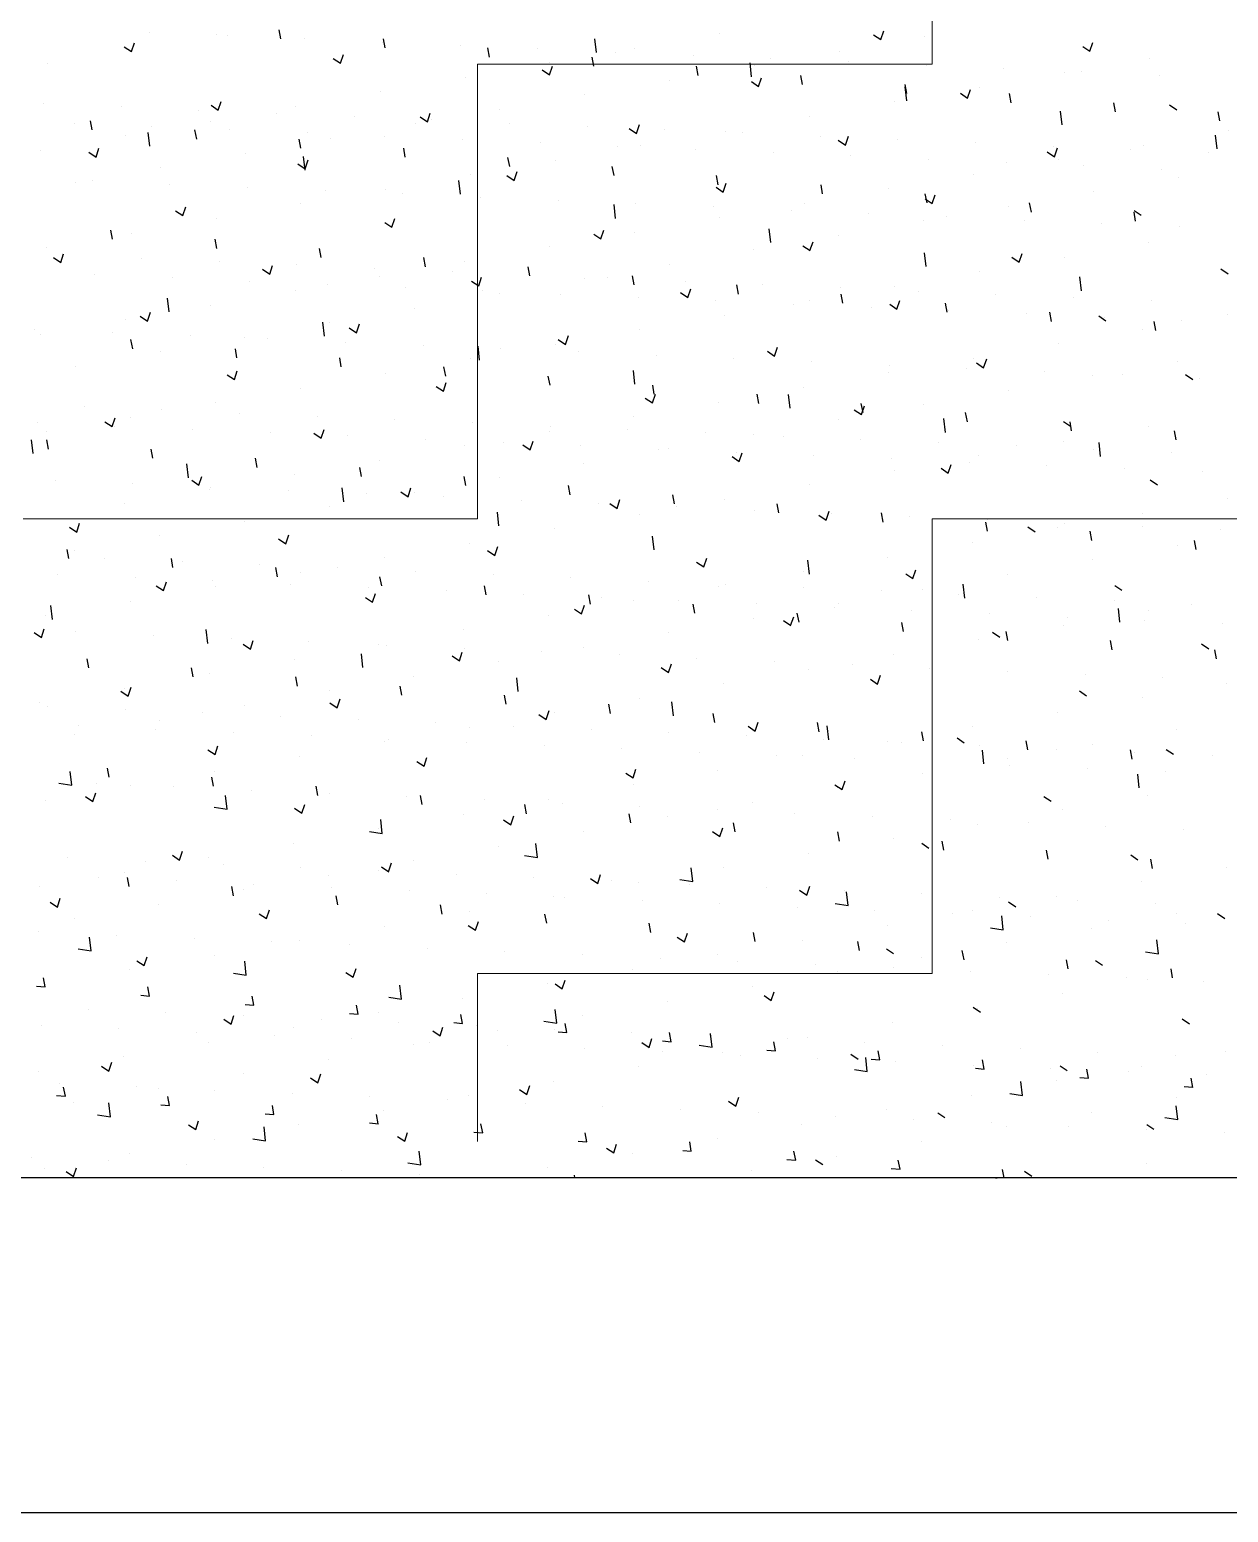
# Model space of a CAD drawing. Header units: millimetres. Extents: x 331487 to 517269, y 198509 to 399936.
# Drawn here: x 417391 to 418215, y 392419 to 393438 of the extents above; entities that cross this region are included whole.
import ezdxf

# ---------------------------------------------------------------- set-up
doc = ezdxf.new("R2010")
doc.units = ezdxf.units.MM
doc.header["$MEASUREMENT"] = 0
doc.layers.add('9th_Column', color=2, linetype='Continuous', lineweight=25)
doc.layers.add('9th_Hatch-4', color=252, linetype='Continuous', lineweight=5)
doc.layers.add('COLUMN', color=6, linetype='Continuous')

msp = doc.modelspace()

# ---------------------------------------------------------------- linework, layer by layer
at = {"layer": '9th_Column'}
for p, q in [((419720.1, 392649), (415150.1, 392649)), ((414920.1, 392419), (419950.1, 392419))]:
    msp.add_line(p, q, dxfattribs=at)
at = {"layer": '9th_Hatch-4', "linetype": 'Continuous'}
for p, q in [((418011.2, 393414.6), (418011.2, 393727.1)), ((417698.7, 393414.6), (418011.2, 393414.6)), ((417698.7, 393102.1), (417698.7, 393414.6)), ((417386.2, 393102.1), (417698.7, 393102.1)), ((418011.2, 393102.1), (418323.7, 393102.1)), ((418011.2, 392789.6), (418011.2, 393102.1)), ((417698.7, 392789.6), (418011.2, 392789.6)), ((417698.7, 392674), (417698.7, 392789.6))]:
    msp.add_line(p, q, dxfattribs=at)
at = {"layer": 'COLUMN', "color": 2, "linetype": 'Continuous'}
for p, q in [((417473.2, 393436.5), (417473.2, 393436.5)), ((417519.3, 393435.3), (417519.3, 393435.3)), ((417526.6, 393434.2), (417526.6, 393434.2)), ((417563.4, 393432.1), (417562.3, 393438.4)), ((417865.1, 393435.7), (417865.1, 393435.7)), ((417970.9, 393434.9), (417975.9, 393431.6)), ((417975.9, 393431.6), (417977.9, 393437.6)), ((417455.8, 393426.7), (417460.8, 393423.3)), ((417460.8, 393423.3), (417462.8, 393429.4)), ((417461, 393425.2), (417461, 393425.2)), ((417579.9, 393432), (417579.9, 393432)), ((417633.3, 393429.7), (417633.3, 393429.7)), ((417635.1, 393425.9), (417634, 393432.1)), ((417686.7, 393427.5), (417686.7, 393427.5)), ((417706.9, 393419.6), (417705.7, 393425.9)), ((417740.1, 393425.2), (417740.1, 393425.2)), ((417780.4, 393422.6), (417779.2, 393432.1)), ((417806.8, 393425.6), (417806.8, 393425.6)), ((418005.7, 393433.7), (418005.7, 393433.7)), ((418114.7, 393426.9), (418119.6, 393423.6)), ((418119.6, 393423.6), (418121.7, 393429.6)), ((417402.7, 393415.2), (417402.7, 393415.2)), ((417599.5, 393418.7), (417604.5, 393415.3)), ((417604.5, 393415.3), (417606.5, 393421.4)), ((417748.4, 393415.6), (417748.4, 393415.6)), ((417778.6, 393413.3), (417777.4, 393419.6)), ((417793.5, 393423), (417793.5, 393423)), ((417846.9, 393420.7), (417846.9, 393420.7)), ((417887.1, 393406), (417886, 393415.5)), ((417900.2, 393418.4), (417900.2, 393418.4)), ((417947.4, 393423.7), (417947.4, 393423.7)), ((417953.6, 393416.2), (417953.6, 393416.2)), ((418007, 393413.9), (418007, 393413.9)), ((418160.5, 393418.7), (418160.5, 393418.7)), ((417690.1, 393405.6), (417690.1, 393405.6)), ((417743.2, 393410.7), (417748.2, 393407.3)), ((417748.2, 393407.3), (417750.2, 393413.4)), ((417830.7, 393403.7), (417830.7, 393403.7)), ((417850.3, 393407), (417849.2, 393413.3)), ((417889, 393413.7), (417889, 393413.7)), ((417891.9, 393399.3), (417893.9, 393405.4)), ((417922.1, 393400.8), (417920.9, 393407)), ((418060.4, 393411.7), (418060.4, 393411.7)), ((418102.2, 393408.7), (418102.2, 393408.7)), ((418113.8, 393409.4), (418113.8, 393409.4)), ((418167.2, 393407.2), (418167.2, 393407.2)), ((417631.8, 393395.6), (417631.8, 393395.6)), ((417772.4, 393393.7), (417772.4, 393393.7)), ((417886.9, 393402.7), (417891.9, 393399.3)), ((417993.8, 393394.5), (417992.6, 393400.8)), ((417993.8, 393389.5), (417992.7, 393399)), ((418030.6, 393394.7), (418035.6, 393391.3)), ((418035.6, 393391.3), (418037.6, 393397.3)), ((418043.9, 393398.7), (418043.9, 393398.7)), ((418065.5, 393388.2), (418064.3, 393394.5)), ((417400.3, 393387.6), (417400.3, 393387.6)), ((417453.7, 393385.4), (417453.7, 393385.4)), ((417515.5, 393386.4), (417520.4, 393383.1)), ((417520.4, 393383.1), (417522.5, 393389.1)), ((417573.5, 393385.6), (417573.5, 393385.6)), ((417714.1, 393383.7), (417714.1, 393383.7)), ((417985.5, 393388.7), (417985.5, 393388.7)), ((418137.2, 393381.9), (418136.1, 393388.2)), ((418174.3, 393386.7), (418179.3, 393383.3)), ((417421.4, 393374.2), (417421.4, 393374.2)), ((417433.8, 393369.5), (417432.7, 393375.7)), ((417507.1, 393383.1), (417507.1, 393383.1)), ((417515.2, 393375.6), (417515.2, 393375.6)), ((417560.5, 393380.9), (417560.5, 393380.9)), ((417613.9, 393378.6), (417613.9, 393378.6)), ((417655.8, 393373.7), (417655.8, 393373.7)), ((417659.2, 393378.4), (417664.2, 393375.1)), ((417664.2, 393375.1), (417666.2, 393381.1)), ((417667.2, 393376.4), (417667.2, 393376.4)), ((417720.6, 393374.1), (417720.6, 393374.1)), ((417807.9, 393367.1), (417809.9, 393373.1)), ((417927.2, 393378.7), (417927.2, 393378.7)), ((418100.5, 393372.9), (418099.4, 393382.4)), ((418209, 393375.7), (418207.8, 393381.9)), ((417456.8, 393365.6), (417456.8, 393365.6)), ((417473.4, 393358.3), (417472.3, 393367.8)), ((417474.8, 393372), (417474.8, 393372)), ((417505.6, 393363.2), (417504.4, 393369.5)), ((417528.2, 393369.7), (417528.2, 393369.7)), ((417577.3, 393356.9), (417576.1, 393363.2)), ((417581.6, 393367.5), (417581.6, 393367.5)), ((417597.4, 393363.6), (417597.4, 393363.6)), ((417634.9, 393365.2), (417634.9, 393365.2)), ((417688.3, 393362.9), (417688.3, 393362.9)), ((417774, 393371.9), (417774, 393371.9)), ((417802.9, 393370.4), (417807.9, 393367.1)), ((417827.4, 393369.6), (417827.4, 393369.6)), ((417868.9, 393368.7), (417868.9, 393368.7)), ((417880.8, 393367.4), (417880.8, 393367.4)), ((417934.1, 393365.1), (417934.1, 393365.1)), ((417951.6, 393359.1), (417953.6, 393365.1)), ((417987.5, 393362.8), (417987.5, 393362.8)), ((418207.2, 393356.4), (418206.1, 393365.9)), ((418214.7, 393369.1), (418214.7, 393369.1)), ((417398.5, 393355.6), (417398.5, 393355.6)), ((417431.5, 393354.2), (417436.4, 393350.8)), ((417436.4, 393350.8), (417438.4, 393356.9)), ((417539.1, 393353.6), (417539.1, 393353.6)), ((417649, 393350.7), (417647.9, 393356.9)), ((417741.7, 393360.7), (417741.7, 393360.7)), ((417795.1, 393358.4), (417795.1, 393358.4)), ((417810.6, 393358.7), (417810.6, 393358.7)), ((417848.5, 393356.2), (417848.5, 393356.2)), ((417901.9, 393353.9), (417901.9, 393353.9)), ((417946.6, 393362.4), (417951.6, 393359.1)), ((418040.9, 393360.6), (418040.9, 393360.6)), ((418090.3, 393354.4), (418095.3, 393351)), ((418094.3, 393358.3), (418094.3, 393358.3)), ((418095.3, 393351), (418097.3, 393357.1)), ((418147.7, 393356.1), (418147.7, 393356.1)), ((418156.4, 393359.1), (418156.4, 393359.1)), ((418201.1, 393353.8), (418201.1, 393353.8)), ((417480.8, 393343.6), (417480.8, 393343.6)), ((417575.2, 393346.2), (417580.1, 393342.8)), ((417580.2, 393341.7), (417579.1, 393351.2)), ((417580.1, 393342.8), (417582.2, 393348.9)), ((417720.8, 393344.4), (417719.6, 393350.6)), ((417752.3, 393348.7), (417752.3, 393348.7)), ((417792.5, 393338.1), (417791.3, 393344.4)), ((417955.2, 393351.7), (417955.2, 393351.7)), ((418008.6, 393349.4), (418008.6, 393349.4)), ((418062, 393347.2), (418062, 393347.2)), ((418098.1, 393349.1), (418098.1, 393349.1)), ((418115.4, 393344.9), (418115.4, 393344.9)), ((418168.8, 393342.6), (418168.8, 393342.6)), ((417422.5, 393333.6), (417422.5, 393333.6)), ((417433.8, 393334.6), (417433.8, 393334.6)), ((417487.2, 393332.3), (417487.2, 393332.3)), ((417686.9, 393325.2), (417685.8, 393334.6)), ((417694, 393338.7), (417694, 393338.7)), ((417718.9, 393338.2), (417723.9, 393334.8)), ((417723.8, 393334.8), (417725.9, 393340.9)), ((417864.2, 393331.8), (417863, 393338.1)), ((417867.6, 393326.8), (417869.6, 393332.8)), ((418039.7, 393339.1), (418039.7, 393339.1)), ((418180.3, 393337.1), (418180.3, 393337.1)), ((417540.6, 393330.1), (417540.6, 393330.1)), ((417594, 393327.8), (417594, 393327.8)), ((417635.6, 393328.6), (417635.6, 393328.6)), ((417647.3, 393325.5), (417647.3, 393325.5)), ((417700.7, 393323.3), (417700.7, 393323.3)), ((417862.6, 393330.2), (417867.6, 393326.8)), ((417935.9, 393325.6), (417934.8, 393331.8)), ((417981.4, 393329), (417981.4, 393329)), ((418006.3, 393322.1), (418011.3, 393318.8)), ((418007.7, 393319.3), (418006.5, 393325.5)), ((418011.3, 393318.8), (418013.3, 393324.8)), ((418122, 393327.1), (418122, 393327.1)), ((417491.1, 393313.9), (417496.1, 393310.6)), ((417496.1, 393310.6), (417498.1, 393316.6)), ((417577.3, 393318.6), (417577.3, 393318.6)), ((417754.1, 393321), (417754.1, 393321)), ((417793.6, 393308.6), (417792.5, 393318.1)), ((417807.5, 393318.8), (417807.5, 393318.8)), ((417860.9, 393316.5), (417860.9, 393316.5)), ((417914.3, 393314.3), (417914.3, 393314.3)), ((417923.1, 393319), (417923.1, 393319)), ((417967.6, 393312), (417967.6, 393312)), ((418063.7, 393317.1), (418063.7, 393317.1)), ((418079.4, 393313), (418078.2, 393319.3)), ((418150, 393314.1), (418155, 393310.8)), ((418151.1, 393306.7), (418150, 393313)), ((417519, 393308.6), (417519, 393308.6)), ((417634.9, 393305.9), (417639.8, 393302.6)), ((417639.8, 393302.6), (417641.9, 393308.6)), ((417864.8, 393309), (417864.8, 393309)), ((418005.4, 393307.1), (418005.4, 393307.1)), ((418021, 393309.8), (418021, 393309.8)), ((418074.4, 393307.5), (418074.4, 393307.5)), ((418127.8, 393305.2), (418127.8, 393305.2)), ((418181.2, 393303), (418181.2, 393303)), ((417447.7, 393294.3), (417446.6, 393300.5)), ((417460.7, 393298.6), (417460.7, 393298.6)), ((417519.4, 393288), (417518.3, 393294.3)), ((417778.6, 393297.9), (417783.5, 393294.5)), ((417783.5, 393294.5), (417785.6, 393300.6)), ((417806.5, 393299), (417806.5, 393299)), ((417900.3, 393292), (417899.2, 393301.5)), ((417927.2, 393286.5), (417929.3, 393292.6)), ((417947.1, 393297.1), (417947.1, 393297.1)), ((418160.2, 393292.1), (418160.2, 393292.1)), ((417402.4, 393288.6), (417402.4, 393288.6)), ((417407.1, 393281.7), (417412.1, 393278.3)), ((417412.1, 393278.3), (417414.1, 393284.4)), ((417414.3, 393283.5), (417414.3, 393283.5)), ((417591.2, 393281.7), (417590, 393288)), ((417662.9, 393275.4), (417661.7, 393281.7)), ((417748.1, 393289), (417748.1, 393289)), ((417888.7, 393287.1), (417888.7, 393287.1)), ((417922.3, 393289.9), (417927.3, 393286.5)), ((418007.1, 393275.5), (418006, 393285)), ((418066, 393281.9), (418071, 393278.5)), ((418071, 393278.5), (418073, 393284.6)), ((418101.9, 393282.1), (418101.9, 393282.1)), ((417467.7, 393281.2), (417467.7, 393281.2)), ((417521.1, 393279), (417521.1, 393279)), ((417550.8, 393273.7), (417555.8, 393270.3)), ((417555.8, 393270.3), (417557.8, 393276.3)), ((417574.5, 393276.7), (417574.5, 393276.7)), ((417627.9, 393274.4), (417627.9, 393274.4)), ((417681.3, 393272.2), (417681.3, 393272.2)), ((417689.8, 393279), (417689.8, 393279)), ((417734.6, 393269.2), (417733.5, 393275.4)), ((417830.4, 393277.1), (417830.4, 393277.1)), ((418043.6, 393272.1), (418043.6, 393272.1)), ((418209.7, 393273.9), (418214.7, 393270.5)), ((417435.4, 393270), (417435.4, 393270)), ((417488.8, 393267.8), (417488.8, 393267.8)), ((417542.2, 393265.5), (417542.2, 393265.5)), ((417595.6, 393263.3), (417595.6, 393263.3)), ((417631.5, 393269), (417631.5, 393269)), ((417649, 393261), (417649, 393261)), ((417694.5, 393265.6), (417699.5, 393262.3)), ((417699.5, 393262.3), (417701.5, 393268.3)), ((417734.6, 393269.9), (417734.6, 393269.9)), ((417772.1, 393267), (417772.1, 393267)), ((417788, 393267.7), (417788, 393267.7)), ((417806.4, 393262.9), (417805.2, 393269.2)), ((417841.4, 393265.4), (417841.4, 393265.4)), ((417878.1, 393256.6), (417876.9, 393262.9)), ((417894.8, 393263.2), (417894.8, 393263.2)), ((417948.2, 393260.9), (417948.2, 393260.9)), ((417985.3, 393262.1), (417985.3, 393262.1)), ((418113.8, 393258.9), (418112.7, 393268.4)), ((417486.7, 393244.3), (417485.6, 393253.8)), ((417573.2, 393259), (417573.2, 393259)), ((417702.3, 393258.8), (417702.3, 393258.8)), ((417713.8, 393257), (417713.8, 393257)), ((417755.7, 393256.5), (417755.7, 393256.5)), ((417809.1, 393254.2), (417809.1, 393254.2)), ((417838.3, 393257.6), (417843.2, 393254.3)), ((417843.2, 393254.3), (417845.3, 393260.3)), ((417862.5, 393252), (417862.5, 393252)), ((417926.9, 393252.1), (417926.9, 393252.1)), ((417949.8, 393250.3), (417948.6, 393256.6)), ((417986.9, 393246.3), (417989, 393252.3)), ((418001.5, 393258.7), (418001.5, 393258.7)), ((418054.9, 393256.4), (418054.9, 393256.4)), ((418108.3, 393254.1), (418108.3, 393254.1)), ((418161.7, 393251.9), (418161.7, 393251.9)), ((417466.8, 393241.4), (417471.8, 393238)), ((417471.8, 393238), (417473.8, 393244.1)), ((417514.9, 393249), (417514.9, 393249)), ((417655.5, 393247), (417655.5, 393247)), ((417868.6, 393242.1), (417868.6, 393242.1)), ((417915.9, 393249.7), (417915.9, 393249.7)), ((417969.2, 393247.5), (417969.2, 393247.5)), ((417982, 393249.6), (417986.9, 393246.3)), ((418021.5, 393244.1), (418020.4, 393250.3)), ((418022.6, 393245.2), (418022.6, 393245.2)), ((418076, 393243), (418076, 393243)), ((418093.3, 393237.8), (418092.1, 393244.1)), ((418125.7, 393241.6), (418130.7, 393238.3)), ((418129.4, 393240.7), (418129.4, 393240.7)), ((418214.4, 393242.5), (418214.4, 393242.5)), ((417394.4, 393232.6), (417394.4, 393232.6)), ((417447.8, 393230.4), (417447.8, 393230.4)), ((417456.6, 393239), (417456.6, 393239)), ((417593.4, 393227.7), (417592.3, 393237.2)), ((417597.2, 393237), (417597.2, 393237)), ((417610.5, 393233.4), (417615.5, 393230)), ((417615.5, 393230), (417617.5, 393236.1)), ((417810.3, 393232.1), (417810.3, 393232.1)), ((418156.1, 393232.4), (418156.1, 393232.4)), ((418165, 393231.5), (418163.8, 393237.8)), ((418182.8, 393238.5), (418182.8, 393238.5)), ((417398.2, 393228.9), (417398.2, 393228.9)), ((417461.6, 393219), (417460.4, 393225.3)), ((417501.2, 393228.1), (417501.2, 393228.1)), ((417538.8, 393227), (417538.8, 393227)), ((417554.6, 393225.9), (417554.6, 393225.9)), ((417608, 393223.6), (417608, 393223.6)), ((417661.4, 393221.4), (417661.4, 393221.4)), ((417700.1, 393211.2), (417699, 393220.7)), ((417752, 393222), (417752, 393222)), ((417754.2, 393225.4), (417759.2, 393222)), ((417759.2, 393222), (417761.2, 393228.1)), ((418097.8, 393222.4), (418097.8, 393222.4)), ((417480.5, 393217), (417480.5, 393217)), ((417533.3, 393212.8), (417532.2, 393219)), ((417605, 393206.5), (417603.9, 393212.8)), ((417693.7, 393212), (417693.7, 393212)), ((417714.7, 393219.1), (417714.7, 393219.1)), ((417768.1, 393216.8), (417768.1, 393216.8)), ((417821.5, 393214.6), (417821.5, 393214.6)), ((417874.9, 393212.3), (417874.9, 393212.3)), ((417897.9, 393217.4), (417902.9, 393214)), ((417902.9, 393214), (417904.9, 393220.1)), ((417928.3, 393210.1), (417928.3, 393210.1)), ((418039.4, 393212.4), (418039.4, 393212.4)), ((418046.6, 393206), (418048.7, 393212.1)), ((418180, 393210.5), (418180, 393210.5)), ((417422.2, 393207), (417422.2, 393207)), ((417526.5, 393201.1), (417531.5, 393197.8)), ((417531.5, 393197.8), (417533.5, 393203.8)), ((417635.3, 393202), (417635.3, 393202)), ((417676.8, 393200.2), (417675.6, 393206.5)), ((417748.5, 393193.9), (417747.3, 393200.2)), ((417806.9, 393194.6), (417805.8, 393204.1)), ((417981.1, 393202.4), (417981.1, 393202.4)), ((417981.6, 393207.8), (417981.6, 393207.8)), ((418035, 393205.6), (418035, 393205.6)), ((418041.7, 393209.4), (418046.6, 393206)), ((418088.4, 393203.3), (418088.4, 393203.3)), ((418121.7, 393200.5), (418121.7, 393200.5)), ((418141.8, 393201.1), (418141.8, 393201.1)), ((418185.4, 393201.4), (418190.3, 393198)), ((417577, 393192), (417577, 393192)), ((417670.2, 393193.1), (417675.2, 393189.8)), ((417675.2, 393189.8), (417677.2, 393195.8)), ((417820.2, 393187.7), (417819.1, 393193.9)), ((417922.8, 393192.4), (417922.8, 393192.4)), ((418063.4, 393190.5), (418063.4, 393190.5)), ((418195.2, 393198.8), (418195.2, 393198.8)), ((417518.7, 393182), (417518.7, 393182)), ((417813.9, 393185.1), (417818.9, 393181.8)), ((417818.9, 393181.8), (417820.9, 393187.8)), ((417864.5, 393182.4), (417864.5, 393182.4)), ((417892, 393181.4), (417890.8, 393187.7)), ((417913.6, 393178.1), (417912.5, 393187.6)), ((417963.7, 393175.1), (417962.5, 393181.4)), ((417962.6, 393173.8), (417964.6, 393179.8)), ((418005.1, 393180.5), (418005.1, 393180.5)), ((417428.4, 393179.3), (417428.4, 393179.3)), ((417447.4, 393165.5), (417449.5, 393171.6)), ((417460.4, 393172), (417460.4, 393172)), ((417481.7, 393177), (417481.7, 393177)), ((417535.1, 393174.8), (417535.1, 393174.8)), ((417588.5, 393172.5), (417588.5, 393172.5)), ((417641.9, 393170.3), (417641.9, 393170.3)), ((417806.2, 393172.4), (417806.2, 393172.4)), ((417946.8, 393170.5), (417946.8, 393170.5)), ((417957.6, 393177.1), (417962.6, 393173.8)), ((418020.3, 393161.5), (418019.2, 393171)), ((418035.4, 393168.8), (418034.2, 393175.1)), ((417396.1, 393168.1), (417396.1, 393168.1)), ((417402.1, 393162), (417402.1, 393162)), ((417442.5, 393168.9), (417447.5, 393165.5)), ((417449.4, 393165.8), (417449.4, 393165.8)), ((417502.8, 393163.6), (417502.8, 393163.6)), ((417556.2, 393161.3), (417556.2, 393161.3)), ((417586.2, 393160.9), (417591.2, 393157.5)), ((417591.2, 393157.5), (417593.2, 393163.6)), ((417609.6, 393159.1), (417609.6, 393159.1)), ((417695.3, 393168), (417695.3, 393168)), ((417747.9, 393162.4), (417747.9, 393162.4)), ((417748.6, 393165.7), (417748.6, 393165.7)), ((417802, 393163.5), (417802, 393163.5)), ((417855.4, 393161.2), (417855.4, 393161.2)), ((417888.4, 393160.4), (417888.4, 393160.4)), ((417908.8, 393159), (417908.8, 393159)), ((418101.4, 393169.1), (418106.3, 393165.8)), ((418107.1, 393162.6), (418106, 393168.8)), ((418159.9, 393165.5), (418159.9, 393165.5)), ((418178.9, 393156.3), (418177.7, 393162.6)), ((417393.2, 393146.9), (417392.1, 393156.4)), ((417403.7, 393150.1), (417402.6, 393156.4)), ((417475.5, 393143.8), (417474.3, 393150.1)), ((417663, 393156.8), (417663, 393156.8)), ((417689.5, 393152.4), (417689.5, 393152.4)), ((417716.3, 393154.6), (417716.3, 393154.6)), ((417729.9, 393152.9), (417734.9, 393149.5)), ((417734.9, 393149.5), (417736.9, 393155.6)), ((417769.7, 393152.3), (417769.7, 393152.3)), ((417823.1, 393150.1), (417823.1, 393150.1)), ((417830.1, 393150.4), (417830.1, 393150.4)), ((417962.2, 393156.7), (417962.2, 393156.7)), ((418015.6, 393154.5), (418015.6, 393154.5)), ((418068.9, 393152.2), (418068.9, 393152.2)), ((418101.6, 393155.5), (418101.6, 393155.5)), ((418122.3, 393150), (418122.3, 393150)), ((418127, 393145), (418125.9, 393154.5)), ((417500, 393130.3), (417498.8, 393139.8)), ((417547.2, 393137.5), (417546, 393143.8)), ((417631.2, 393142.4), (417631.2, 393142.4)), ((417771.8, 393140.4), (417771.8, 393140.4)), ((417873.6, 393144.9), (417878.6, 393141.5)), ((417876.5, 393147.8), (417876.5, 393147.8)), ((417878.6, 393141.5), (417880.6, 393147.5)), ((417929.9, 393145.5), (417929.9, 393145.5)), ((417983.3, 393143.3), (417983.3, 393143.3)), ((418022.3, 393133.5), (418024.3, 393139.5)), ((418036.6, 393141), (418036.6, 393141)), ((418043.3, 393145.5), (418043.3, 393145.5)), ((418090, 393138.8), (418090, 393138.8)), ((418175.7, 393147.7), (418175.7, 393147.7)), ((417408.5, 393128.4), (417408.5, 393128.4)), ((417502.2, 393128.6), (417507.1, 393125.3)), ((417507.1, 393125.3), (417509.2, 393131.3)), ((417572.9, 393132.3), (417572.9, 393132.3)), ((417618.9, 393131.3), (417617.8, 393137.5)), ((417690.6, 393125), (417689.5, 393131.3)), ((417713.5, 393130.4), (417713.5, 393130.4)), ((417985, 393135.5), (417985, 393135.5)), ((418017.3, 393136.9), (418022.3, 393133.5)), ((418143.4, 393136.5), (418143.4, 393136.5)), ((418161, 393128.8), (418166, 393125.5)), ((418196.8, 393134.3), (418196.8, 393134.3)), ((417461.8, 393126.2), (417461.8, 393126.2)), ((417514.6, 393122.3), (417514.6, 393122.3)), ((417515.2, 393123.9), (417515.2, 393123.9)), ((417568.6, 393121.7), (417568.6, 393121.7)), ((417606.7, 393113.8), (417605.6, 393123.3)), ((417622, 393119.4), (417622, 393119.4)), ((417645.9, 393120.6), (417650.9, 393117.3)), ((417650.9, 393117.3), (417652.9, 393123.3)), ((417655.2, 393120.4), (417655.2, 393120.4)), ((417762.4, 393118.7), (417761.2, 393125)), ((417834.1, 393112.4), (417832.9, 393118.7)), ((417926.6, 393125.4), (417926.6, 393125.4)), ((417456.3, 393112.3), (417456.3, 393112.3)), ((417596.9, 393110.4), (417596.9, 393110.4)), ((417675.4, 393117.2), (417675.4, 393117.2)), ((417728.8, 393114.9), (417728.8, 393114.9)), ((417782.1, 393112.7), (417782.1, 393112.7)), ((417789.6, 393112.6), (417794.6, 393109.3)), ((417794.6, 393109.3), (417796.6, 393115.3)), ((417835.5, 393110.4), (417835.5, 393110.4)), ((417868.3, 393115.4), (417868.3, 393115.4)), ((417888.9, 393108.1), (417888.9, 393108.1)), ((417905.8, 393106.2), (417904.7, 393112.4)), ((418214.1, 393115.8), (418214.1, 393115.8)), ((417397.9, 393102.3), (417397.9, 393102.3)), ((417423.1, 393093), (417425.1, 393099.1)), ((417538.5, 393100.4), (417538.5, 393100.4)), ((417713.4, 393097.2), (417712.3, 393106.7)), ((417810, 393105.4), (417810, 393105.4)), ((417933.3, 393104.6), (417938.3, 393101.2)), ((417938.3, 393101.2), (417940.3, 393107.3)), ((417942.3, 393105.9), (417942.3, 393105.9)), ((417977.6, 393099.9), (417976.4, 393106.2)), ((417995.7, 393103.6), (417995.7, 393103.6)), ((418049.3, 393093.6), (418048.1, 393099.9)), ((418049, 393101.4), (418049, 393101.4)), ((418102.4, 393099.1), (418102.4, 393099.1)), ((418155.8, 393105.8), (418155.8, 393105.8)), ((417418.1, 393096.4), (417423.1, 393093)), ((417480.2, 393090.4), (417480.2, 393090.4)), ((417561.9, 393088.4), (417566.8, 393085)), ((417566.8, 393085), (417568.9, 393091.1)), ((417751.7, 393095.4), (417751.7, 393095.4)), ((417820.1, 393080.7), (417819, 393090.2)), ((418077, 393096.6), (418082, 393093.2)), ((418097.5, 393095.8), (418097.5, 393095.8)), ((418121, 393087.3), (418119.8, 393093.6)), ((418155.8, 393096.9), (418155.8, 393096.9)), ((418209.2, 393094.6), (418209.2, 393094.6)), ((417417.6, 393074.9), (417416.5, 393081.1)), ((417421.9, 393080.4), (417421.9, 393080.4)), ((417693.4, 393085.4), (417693.4, 393085.4)), ((417705.6, 393080.4), (417710.5, 393077)), ((417710.5, 393077), (417712.6, 393083)), ((418039.1, 393085.8), (418039.1, 393085.8)), ((418179.7, 393083.9), (418179.7, 393083.9)), ((418192.7, 393081.1), (418191.6, 393087.3)), ((417442.4, 393075.1), (417442.4, 393075.1)), ((417489.3, 393068.6), (417488.2, 393074.9)), ((417495.7, 393072.8), (417495.7, 393072.8)), ((417549.1, 393070.6), (417549.1, 393070.6)), ((417561.1, 393062.3), (417559.9, 393068.6)), ((417602.5, 393068.3), (417602.5, 393068.3)), ((417635, 393075.4), (417635, 393075.4)), ((417849.3, 393072.3), (417854.3, 393069)), ((417854.3, 393069), (417856.3, 393075)), ((417926.8, 393064.1), (417925.7, 393073.6)), ((417980.8, 393075.8), (417980.8, 393075.8)), ((418121.4, 393073.9), (418121.4, 393073.9)), ((417410.1, 393063.9), (417410.1, 393063.9)), ((417463.5, 393061.7), (417463.5, 393061.7)), ((417482.8, 393052.8), (417484.8, 393058.8)), ((417516.8, 393059.4), (417516.8, 393059.4)), ((417570.2, 393057.1), (417570.2, 393057.1)), ((417576.7, 393065.4), (417576.7, 393065.4)), ((417632.8, 393056.1), (417631.6, 393062.3)), ((417655.9, 393066.1), (417655.9, 393066.1)), ((417709.3, 393063.8), (417709.3, 393063.8)), ((417762.7, 393061.6), (417762.7, 393061.6)), ((417816, 393059.3), (417816, 393059.3)), ((417869.4, 393057), (417869.4, 393057)), ((417922.5, 393065.8), (417922.5, 393065.8)), ((417993, 393064.3), (417998, 393061)), ((417998, 393061), (418000, 393067)), ((418033.6, 393047.6), (418032.5, 393057.1)), ((418063.1, 393063.8), (418063.1, 393063.8)), ((417477.8, 393056.1), (417482.8, 393052.8)), ((417518.4, 393055.4), (417518.4, 393055.4)), ((417621.6, 393048.1), (417626.5, 393044.7)), ((417623.6, 393054.9), (417623.6, 393054.9)), ((417626.5, 393044.7), (417628.5, 393050.8)), ((417677, 393052.6), (417677, 393052.6)), ((417704.5, 393049.8), (417703.4, 393056)), ((417730.4, 393050.4), (417730.4, 393050.4)), ((417776.3, 393043.5), (417775.1, 393049.8)), ((417783.7, 393048.1), (417783.7, 393048.1)), ((417864.2, 393055.8), (417864.2, 393055.8)), ((417922.8, 393054.8), (417922.8, 393054.8)), ((417976.2, 393052.5), (417976.2, 393052.5)), ((418004.8, 393053.8), (418004.8, 393053.8)), ((418029.6, 393050.3), (418029.6, 393050.3)), ((418083, 393048), (418083, 393048)), ((418136.7, 393056.3), (418141.7, 393053)), ((417406.5, 393032.9), (417405.4, 393042.4)), ((417460.1, 393045.4), (417460.1, 393045.4)), ((417765.3, 393040.1), (417770.2, 393036.7)), ((417770.2, 393036.7), (417772.3, 393042.8)), ((417805.9, 393045.8), (417805.9, 393045.8)), ((417837.1, 393045.9), (417837.1, 393045.9)), ((417848, 393037.2), (417846.8, 393043.5)), ((417890.5, 393043.6), (417890.5, 393043.6)), ((417919.7, 393031), (417918.5, 393037.2)), ((417943.9, 393041.4), (417943.9, 393041.4)), ((417946.5, 393043.8), (417946.5, 393043.8)), ((417997.3, 393039.1), (417997.3, 393039.1)), ((418050.7, 393036.8), (418050.7, 393036.8)), ((418136.3, 393045.8), (418136.3, 393045.8)), ((418140.3, 393031), (418139.2, 393040.5)), ((418159.6, 393038.9), (418159.6, 393038.9)), ((418189.7, 393043.5), (418189.7, 393043.5)), ((417398.8, 393020.5), (417400.8, 393026.5)), ((417401.8, 393035.3), (417401.8, 393035.3)), ((417747.6, 393035.7), (417747.6, 393035.7)), ((417888.2, 393033.8), (417888.2, 393033.8)), ((417909, 393032.1), (417914, 393028.7)), ((417913.9, 393028.7), (417916, 393034.8)), ((417991.4, 393024.7), (417990.3, 393030.9)), ((418101.3, 393028.8), (418101.3, 393028.8)), ((418104, 393034.6), (418104, 393034.6)), ((418157.4, 393032.3), (418157.4, 393032.3)), ((418210.8, 393030.1), (418210.8, 393030.1)), ((417393.8, 393023.9), (417398.8, 393020.5)), ((417422.5, 393024.3), (417422.5, 393024.3)), ((417475.9, 393022), (417475.9, 393022)), ((417513.2, 393016.4), (417512.1, 393025.9)), ((417529.2, 393019.8), (417529.2, 393019.8)), ((417542.5, 393012.5), (417544.5, 393018.5)), ((417582.6, 393017.5), (417582.6, 393017.5)), ((417689.2, 393025.7), (417689.2, 393025.7)), ((417829.8, 393023.8), (417829.8, 393023.8)), ((418043, 393018.8), (418043, 393018.8)), ((418052.7, 393024.1), (418057.7, 393020.7)), ((418063.2, 393018.4), (418062, 393024.7)), ((418134.9, 393012.1), (418133.7, 393018.4)), ((417537.5, 393015.9), (417542.5, 393012.5)), ((417619.9, 392999.8), (417618.8, 393009.3)), ((417630.9, 393015.7), (417630.9, 393015.7)), ((417636, 393015.2), (417636, 393015.2)), ((417681.2, 393007.8), (417686.2, 393004.5)), ((417686.2, 393004.5), (417688.2, 393010.5)), ((417689.4, 393013), (417689.4, 393013)), ((417742.8, 393010.7), (417742.8, 393010.7)), ((417771.5, 393013.8), (417771.5, 393013.8)), ((417796.1, 393008.5), (417796.1, 393008.5)), ((417849.5, 393006.2), (417849.5, 393006.2)), ((417984.7, 393008.8), (417984.7, 393008.8)), ((418196.4, 393016.1), (418201.4, 393012.7)), ((418206.6, 393005.9), (418205.5, 393012.1)), ((417431.5, 392999.7), (417430.3, 393005.9)), ((417503.2, 392993.4), (417502.1, 392999.7)), ((417572.6, 393005.7), (417572.6, 393005.7)), ((417713.2, 393003.8), (417713.2, 393003.8)), ((417825, 392999.8), (417829.9, 392996.5)), ((417829.9, 392996.5), (417832, 393002.5)), ((417902.9, 393004), (417902.9, 393004)), ((417926.3, 392998.8), (417926.3, 392998.8)), ((417956.3, 393001.7), (417956.3, 393001.7)), ((418009.7, 392999.5), (418009.7, 392999.5)), ((418063.1, 392997.2), (418063.1, 392997.2)), ((417456, 392985.7), (417456, 392985.7)), ((417458.5, 392980.2), (417460.5, 392986.3)), ((417514.3, 392995.7), (417514.3, 392995.7)), ((417574.9, 392987.1), (417573.8, 392993.4)), ((417646.7, 392980.8), (417645.5, 392987.1)), ((417654.9, 392993.8), (417654.9, 392993.8)), ((417726.7, 392983.3), (417725.6, 392992.8)), ((417868, 392988.8), (417868, 392988.8)), ((417968.7, 392991.8), (417973.6, 392988.5)), ((417973.6, 392988.5), (417975.7, 392994.5)), ((418116.4, 392994.9), (418116.4, 392994.9)), ((418169.8, 392992.7), (418169.8, 392992.7)), ((418213.8, 392989.2), (418213.8, 392989.2)), ((417397.6, 392975.7), (417397.6, 392975.7)), ((417453.5, 392983.6), (417458.5, 392980.2)), ((417596.6, 392983.8), (417596.6, 392983.8)), ((417597.2, 392975.6), (417602.2, 392972.2)), ((417602.2, 392972.2), (417604.2, 392978.3)), ((417718.4, 392974.6), (417717.2, 392980.8)), ((417809.7, 392978.8), (417809.7, 392978.8)), ((417833.4, 392966.7), (417832.3, 392976.2)), ((418112.4, 392983.8), (418117.4, 392980.5)), ((418155.5, 392979.2), (418155.5, 392979.2)), ((417403, 392973.2), (417403, 392973.2)), ((417456.4, 392970.9), (417456.4, 392970.9)), ((417509.8, 392968.7), (417509.8, 392968.7)), ((417538.2, 392973.7), (417538.2, 392973.7)), ((417563.1, 392966.4), (417563.1, 392966.4)), ((417740.9, 392967.6), (417745.9, 392964.2)), ((417745.9, 392964.2), (417747.9, 392970.3)), ((417751.4, 392968.8), (417751.4, 392968.8)), ((417790.1, 392968.3), (417789, 392974.6)), ((417861.9, 392962), (417860.7, 392968.3)), ((418097.2, 392969.2), (418097.2, 392969.2)), ((417424.1, 392959.7), (417424.1, 392959.7)), ((417477.5, 392957.5), (417477.5, 392957.5)), ((417479.9, 392963.7), (417479.9, 392963.7)), ((417530.8, 392955.2), (417530.8, 392955.2)), ((417616.5, 392964.1), (417616.5, 392964.1)), ((417669.9, 392961.9), (417669.9, 392961.9)), ((417693.1, 392958.8), (417693.1, 392958.8)), ((417723.3, 392959.6), (417723.3, 392959.6)), ((417776.7, 392957.4), (417776.7, 392957.4)), ((417830.1, 392955.1), (417830.1, 392955.1)), ((417884.6, 392959.6), (417889.6, 392956.2)), ((417889.6, 392956.2), (417891.6, 392962.3)), ((417933.6, 392955.7), (417932.4, 392962)), ((417940.1, 392950.2), (417939, 392959.7)), ((418005.3, 392949.5), (418004.1, 392955.7)), ((418038.9, 392959.2), (418038.9, 392959.2)), ((418179.5, 392957.2), (418179.5, 392957.2)), ((417421.6, 392953.7), (417421.6, 392953.7)), ((417518.2, 392940), (417520.2, 392946)), ((417584.2, 392953), (417584.2, 392953)), ((417634.8, 392948.8), (417634.8, 392948.8)), ((417637.6, 392950.7), (417637.6, 392950.7)), ((417691, 392948.5), (417691, 392948.5)), ((417744.4, 392946.2), (417744.4, 392946.2)), ((417883.4, 392952.9), (417883.4, 392952.9)), ((417936.8, 392950.6), (417936.8, 392950.6)), ((417980.5, 392949.2), (417980.5, 392949.2)), ((417990.2, 392948.4), (417990.2, 392948.4)), ((418028.4, 392951.6), (418033.3, 392948.2)), ((418043.6, 392946.1), (418043.6, 392946.1)), ((418077, 392943.2), (418075.9, 392949.4)), ((418121.1, 392947.2), (418121.1, 392947.2)), ((417513.2, 392943.3), (417518.2, 392940)), ((417576.4, 392938.8), (417576.4, 392938.8)), ((417656.9, 392935.3), (417661.9, 392932)), ((417661.9, 392932), (417663.9, 392938)), ((417797.8, 392943.9), (417797.8, 392943.9)), ((417851.1, 392941.7), (417851.1, 392941.7)), ((417904.5, 392939.4), (417904.5, 392939.4)), ((417922.2, 392939.1), (417922.2, 392939.1)), ((417957.9, 392937.2), (417957.9, 392937.2)), ((418011.3, 392934.9), (418011.3, 392934.9)), ((418046.8, 392933.6), (418045.7, 392943.1)), ((418062.8, 392937.2), (418062.8, 392937.2)), ((418097, 392943.8), (418097, 392943.8)), ((418148.8, 392936.9), (418147.6, 392943.2)), ((418150.3, 392941.6), (418150.3, 392941.6)), ((418172.1, 392943.6), (418177, 392940.2)), ((418203.7, 392939.3), (418203.7, 392939.3)), ((417419.7, 392919), (417418.6, 392928.4)), ((417445.4, 392924.4), (417444.2, 392930.7)), ((417518.1, 392928.7), (417518.1, 392928.7)), ((417800.6, 392927.3), (417805.6, 392924)), ((417805.6, 392924), (417807.6, 392930)), ((417863.9, 392929.1), (417863.9, 392929.1)), ((418004.5, 392927.2), (418004.5, 392927.2)), ((418064.7, 392932.7), (418064.7, 392932.7)), ((418118.1, 392930.4), (418118.1, 392930.4)), ((418153.6, 392917.1), (418152.5, 392926.5)), ((418171.4, 392928.2), (418171.4, 392928.2)), ((417410.9, 392920.3), (417419.7, 392919)), ((417436.5, 392920.1), (417436.5, 392920.1)), ((417459.8, 392918.7), (417459.8, 392918.7)), ((417489.9, 392917.8), (417489.9, 392917.8)), ((417517.1, 392918.2), (417515.9, 392924.4)), ((417543.2, 392915.6), (417543.2, 392915.6)), ((417588.8, 392911.9), (417587.7, 392918.2)), ((417805.6, 392919.1), (417805.6, 392919.1)), ((417944.3, 392919.3), (417949.3, 392916)), ((417946.2, 392917.2), (417946.2, 392917.2)), ((417949.3, 392916), (417951.3, 392922)), ((417401.5, 392908.7), (417401.5, 392908.7)), ((417429.2, 392911.1), (417434.1, 392907.7)), ((417434.1, 392907.7), (417436.2, 392913.8)), ((417526.5, 392902.4), (417525.4, 392911.9)), ((417577.9, 392899.7), (417579.9, 392905.8)), ((417596.6, 392913.3), (417596.6, 392913.3)), ((417650, 392911.1), (417650, 392911.1)), ((417660.5, 392905.6), (417659.4, 392911.9)), ((417703.4, 392908.8), (417703.4, 392908.8)), ((417732.3, 392899.3), (417731.1, 392905.6)), ((417747.3, 392909.1), (417747.3, 392909.1)), ((417756.8, 392906.5), (417756.8, 392906.5)), ((417810.2, 392904.3), (417810.2, 392904.3)), ((417887.9, 392907.2), (417887.9, 392907.2)), ((418088, 392911.3), (418093, 392907.9)), ((418159.3, 392912.2), (418159.3, 392912.2)), ((417517.6, 392903.8), (417526.5, 392902.4)), ((417572.9, 392903.1), (417577.9, 392899.7)), ((417633.2, 392885.8), (417632.1, 392895.3)), ((417688.9, 392899.1), (417688.9, 392899.1)), ((417716.6, 392895.1), (417721.6, 392891.7)), ((417721.6, 392891.7), (417723.6, 392897.8)), ((417804, 392893.1), (417802.8, 392899.3)), ((417829.5, 392897.2), (417829.5, 392897.2)), ((417863.5, 392902), (417863.5, 392902)), ((417916.9, 392899.8), (417916.9, 392899.8)), ((417970.3, 392897.5), (417970.3, 392897.5)), ((418023.7, 392895.3), (418023.7, 392895.3)), ((418101, 392902.2), (418101, 392902.2)), ((417624.3, 392887.2), (417633.2, 392885.8)), ((417630.6, 392889.1), (417630.6, 392889.1)), ((417771.2, 392887.2), (417771.2, 392887.2)), ((417860.3, 392887.1), (417865.3, 392883.7)), ((417865.3, 392883.7), (417867.3, 392889.7)), ((417875.7, 392886.8), (417874.6, 392893.1)), ((417947.5, 392880.5), (417946.3, 392886.8)), ((418042.7, 392892.2), (418042.7, 392892.2)), ((418077.1, 392893), (418077.1, 392893)), ((418130.5, 392890.8), (418130.5, 392890.8)), ((418183.8, 392888.5), (418183.8, 392888.5)), ((417572.3, 392879.1), (417572.3, 392879.1)), ((417712.9, 392877.1), (417712.9, 392877.1)), ((417739.9, 392869.3), (417738.8, 392878.8)), ((417984.4, 392882.2), (417984.4, 392882.2)), ((418004, 392879), (418009, 392875.7)), ((418019.2, 392874.2), (418018, 392880.5)), ((418090.9, 392868), (418089.7, 392874.2)), ((417417, 392869), (417417, 392869)), ((417470.4, 392866.7), (417470.4, 392866.7)), ((417488.9, 392870.8), (417493.8, 392867.5)), ((417493.8, 392867.5), (417495.9, 392873.5)), ((417514, 392869.1), (417514, 392869.1)), ((417523.8, 392864.5), (417523.8, 392864.5)), ((417637.5, 392859.5), (417639.6, 392865.5)), ((417654.6, 392867.1), (417654.6, 392867.1)), ((417731, 392870.7), (417739.9, 392869.3)), ((417926.1, 392872.2), (417926.1, 392872.2)), ((418147.7, 392871), (418152.7, 392867.7)), ((418162.6, 392861.7), (418161.5, 392868)), ((417438.1, 392855.5), (417438.1, 392855.5)), ((417455.7, 392859.1), (417455.7, 392859.1)), ((417459.2, 392849.2), (417458.1, 392855.5)), ((417491.5, 392853.3), (417491.5, 392853.3)), ((417577.2, 392862.2), (417577.2, 392862.2)), ((417596.3, 392857.1), (417596.3, 392857.1)), ((417630.5, 392860), (417630.5, 392860)), ((417632.6, 392862.8), (417637.6, 392859.5)), ((417683.9, 392857.7), (417683.9, 392857.7)), ((417737.3, 392855.4), (417737.3, 392855.4)), ((417776.3, 392854.8), (417781.3, 392851.4)), ((417781.3, 392851.4), (417783.3, 392857.5)), ((417790.7, 392853.2), (417790.7, 392853.2)), ((417837.7, 392854.1), (417846.6, 392852.7)), ((417846.6, 392852.7), (417845.5, 392862.2)), ((417867.7, 392862.2), (417867.7, 392862.2)), ((418213.5, 392862.6), (418213.5, 392862.6)), ((417397.3, 392849.1), (417397.3, 392849.1)), ((417531, 392842.9), (417529.8, 392849.2)), ((417537.9, 392847.1), (417537.9, 392847.1)), ((417544.9, 392851), (417544.9, 392851)), ((417598.2, 392848.8), (417598.2, 392848.8)), ((417602.7, 392836.7), (417601.5, 392842.9)), ((417651.6, 392846.5), (417651.6, 392846.5)), ((417705, 392844.3), (417705, 392844.3)), ((417809.4, 392852.2), (417809.4, 392852.2)), ((417844.1, 392850.9), (417844.1, 392850.9)), ((417897.5, 392848.7), (417897.5, 392848.7)), ((417920, 392846.8), (417925, 392843.4)), ((417925, 392843.4), (417927, 392849.5)), ((417950.8, 392846.4), (417950.8, 392846.4)), ((417953.4, 392836.2), (417952.3, 392845.7)), ((418004.2, 392844.2), (418004.2, 392844.2)), ((418155.2, 392852.6), (418155.2, 392852.6)), ((417404.8, 392838.6), (417409.8, 392835.2)), ((417409.8, 392835.2), (417411.8, 392841.3)), ((417479.6, 392837.1), (417479.6, 392837.1)), ((417553.5, 392827.2), (417555.6, 392833.2)), ((417674.4, 392830.4), (417673.3, 392836.7)), ((417751.1, 392842.2), (417751.1, 392842.2)), ((417758.4, 392842), (417758.4, 392842)), ((417811.8, 392839.8), (417811.8, 392839.8)), ((417865.2, 392837.5), (417865.2, 392837.5)), ((417918.5, 392835.2), (417918.5, 392835.2)), ((417944.5, 392837.6), (417953.4, 392836.2)), ((417971.9, 392833), (417971.9, 392833)), ((418057.6, 392841.9), (418057.6, 392841.9)), ((418063.7, 392838.8), (418068.7, 392835.4)), ((418096.9, 392842.6), (418096.9, 392842.6)), ((418111, 392839.7), (418111, 392839.7)), ((418164.4, 392837.4), (418164.4, 392837.4)), ((417421.3, 392827.1), (417421.3, 392827.1)), ((417548.6, 392830.6), (417553.5, 392827.2)), ((417692.3, 392822.6), (417697.2, 392819.2)), ((417692.8, 392832.1), (417692.8, 392832.1)), ((417697.2, 392819.2), (417699.3, 392825.2)), ((417746.2, 392824.1), (417745, 392830.4)), ((417817.9, 392817.8), (417816.7, 392824.1)), ((418025.3, 392830.7), (418025.3, 392830.7)), ((418038.6, 392832.5), (418038.6, 392832.5)), ((418060.1, 392819.6), (418059, 392829.1)), ((418078.7, 392828.5), (418078.7, 392828.5)), ((418132.1, 392826.2), (418132.1, 392826.2)), ((418179.2, 392830.6), (418179.2, 392830.6)), ((418185.4, 392824), (418185.4, 392824)), ((418207.4, 392830.8), (418212.4, 392827.4)), ((417397.1, 392818.1), (417397.1, 392818.1)), ((417433, 392805), (417431.9, 392814.5)), ((417450.5, 392815.9), (417450.5, 392815.9)), ((417503.9, 392813.6), (417503.9, 392813.6)), ((417634.5, 392822.1), (417634.5, 392822.1)), ((417836, 392814.5), (417841, 392811.2)), ((417841, 392811.2), (417843, 392817.2)), ((417889.6, 392811.6), (417888.4, 392817.8)), ((417921.9, 392812.5), (417921.9, 392812.5)), ((417980.2, 392822.5), (417980.2, 392822.5)), ((418051.2, 392821), (418060.1, 392819.6)), ((418120.8, 392820.6), (418120.8, 392820.6)), ((418166.8, 392803.1), (418165.7, 392812.6)), ((417424.1, 392806.4), (417433, 392805)), ((417557.3, 392811.4), (417557.3, 392811.4)), ((417576.1, 392812.1), (417576.1, 392812.1)), ((417610.6, 392809.1), (417610.6, 392809.1)), ((417664, 392806.9), (417664, 392806.9)), ((417717.4, 392804.6), (417717.4, 392804.6)), ((417770.8, 392802.4), (417770.8, 392802.4)), ((417863.6, 392802.5), (417863.6, 392802.5)), ((417961.3, 392805.3), (417960.2, 392811.6)), ((417979.7, 392806.5), (417984.7, 392803.2)), ((418033.1, 392799), (418031.9, 392805.3)), ((418062.5, 392810.6), (418062.5, 392810.6)), ((418157.9, 392804.5), (418166.8, 392803.1)), ((417459.5, 392792.1), (417459.5, 392792.1)), ((417464.5, 392798.3), (417469.5, 392795)), ((417469.5, 392794.9), (417471.5, 392801)), ((417517.8, 392802.1), (417517.8, 392802.1)), ((417539.7, 392788.4), (417538.6, 392797.9)), ((417613.2, 392786.9), (417615.2, 392793)), ((417805.3, 392792.5), (417805.3, 392792.5)), ((417824.2, 392800.1), (417824.2, 392800.1)), ((417877.6, 392797.8), (417877.6, 392797.8)), ((417930.9, 392795.6), (417930.9, 392795.6)), ((417984.3, 392793.3), (417984.3, 392793.3)), ((418004.2, 392800.6), (418004.2, 392800.6)), ((418104.8, 392792.7), (418103.6, 392799)), ((418123.4, 392798.5), (418128.4, 392795.2)), ((418176.5, 392786.5), (418175.4, 392792.7)), ((417401.4, 392780.3), (417400.2, 392786.5)), ((417401.2, 392782.1), (417401.2, 392782.1)), ((417530.8, 392789.8), (417539.7, 392788.4)), ((417608.2, 392790.3), (417613.2, 392786.9)), ((417747, 392782.5), (417747, 392782.5)), ((417752, 392782.3), (417756.9, 392778.9)), ((417756.9, 392778.9), (417759, 392785)), ((417945.9, 392790.6), (417945.9, 392790.6)), ((418037.7, 392791.1), (418037.7, 392791.1)), ((418091.1, 392788.8), (418091.1, 392788.8)), ((418144.5, 392786.6), (418144.5, 392786.6)), ((418159, 392785.6), (418159, 392785.6)), ((418197.9, 392784.3), (418197.9, 392784.3)), ((417395.4, 392780.8), (417401.4, 392780.3)), ((417467.1, 392774.5), (417473.1, 392774)), ((417473.1, 392774), (417472, 392780.3)), ((417544.8, 392767.7), (417543.7, 392774)), ((417637.6, 392773.3), (417646.5, 392771.9)), ((417646.5, 392771.9), (417645.3, 392781.4)), ((417688.6, 392772.5), (417688.6, 392772.5)), ((417887.6, 392780.6), (417887.6, 392780.6)), ((417895.7, 392774.3), (417900.6, 392770.9)), ((417900.6, 392770.9), (417902.7, 392777)), ((418100.7, 392775.6), (418100.7, 392775.6)), ((417431, 392764.8), (417431, 392764.8)), ((417484.4, 392762.5), (417484.4, 392762.5)), ((417538.9, 392768.3), (417544.9, 392767.7)), ((417610.6, 392762), (417616.6, 392761.5)), ((417616.6, 392761.5), (417615.4, 392767.7)), ((417630.3, 392762.5), (417630.3, 392762.5)), ((417688.3, 392755.2), (417687.1, 392761.4)), ((417753.2, 392755.3), (417752.1, 392764.8)), ((417829.2, 392770.5), (417829.2, 392770.5)), ((418039.4, 392766.3), (418044.4, 392762.9)), ((418042.4, 392765.6), (418042.4, 392765.6)), ((417398.7, 392753.6), (417398.7, 392753.6)), ((417452.1, 392751.4), (417452.1, 392751.4)), ((417524.2, 392758), (417529.2, 392754.7)), ((417529.2, 392754.7), (417531.2, 392760.7)), ((417537.8, 392760.3), (417537.8, 392760.3)), ((417572, 392752.5), (417572, 392752.5)), ((417591.2, 392758), (417591.2, 392758)), ((417644.6, 392755.8), (417644.6, 392755.8)), ((417672.9, 392746.7), (417674.9, 392752.7)), ((417682.3, 392755.7), (417688.3, 392755.2)), ((417697.9, 392753.5), (417697.9, 392753.5)), ((417744.3, 392756.7), (417753.2, 392755.3)), ((417751.3, 392751.3), (417751.3, 392751.3)), ((417760, 392748.9), (417758.9, 392755.2)), ((417770.9, 392760.5), (417770.9, 392760.5)), ((417984.1, 392755.6), (417984.1, 392755.6)), ((418183.1, 392758.3), (418188.1, 392754.9)), ((417505.5, 392749.1), (417505.5, 392749.1)), ((417513.7, 392742.4), (417513.7, 392742.4)), ((417558.9, 392746.8), (417558.9, 392746.8)), ((417612.3, 392744.6), (417612.3, 392744.6)), ((417665.6, 392742.3), (417665.6, 392742.3)), ((417667.9, 392750), (417672.9, 392746.7)), ((417712.6, 392750.5), (417712.6, 392750.5)), ((417754.1, 392749.4), (417760, 392748.9)), ((417804.7, 392749), (417804.7, 392749)), ((417811.7, 392742), (417816.6, 392738.7)), ((417816.6, 392738.7), (417818.6, 392744.7)), ((417825.8, 392743.2), (417831.8, 392742.6)), ((417831.8, 392742.6), (417830.6, 392748.9)), ((417858.1, 392746.7), (417858.1, 392746.7)), ((417859.9, 392738.8), (417858.8, 392748.3)), ((417903.5, 392736.3), (417902.3, 392742.6)), ((417911.5, 392744.5), (417911.5, 392744.5)), ((417925.8, 392745.6), (417925.8, 392745.6)), ((417964.8, 392742.2), (417964.8, 392742.2)), ((417455.4, 392732.4), (417455.4, 392732.4)), ((417654.3, 392740.5), (417654.3, 392740.5)), ((417719, 392740.1), (417719, 392740.1)), ((417772.4, 392737.8), (417772.4, 392737.8)), ((417825.8, 392735.6), (417825.8, 392735.6)), ((417851, 392740.2), (417859.9, 392738.8)), ((417867.4, 392735.5), (417867.4, 392735.5)), ((417879.2, 392733.3), (417879.2, 392733.3)), ((417897.5, 392736.9), (417903.5, 392736.4)), ((417932.6, 392731.1), (417932.6, 392731.1)), ((417955.4, 392734), (417960.3, 392730.7)), ((417966.6, 392722.2), (417965.5, 392731.7)), ((417975.2, 392730.1), (417974, 392736.3)), ((418018.2, 392740), (418018.2, 392740)), ((418071.6, 392737.7), (418071.6, 392737.7)), ((418125, 392735.5), (418125, 392735.5)), ((418178.4, 392733.2), (418178.4, 392733.2)), ((418213.2, 392735.9), (418213.2, 392735.9)), ((417397.1, 392722.4), (417397.1, 392722.4)), ((417440.2, 392725.8), (417445.2, 392722.4)), ((417445.2, 392722.4), (417447.2, 392728.5)), ((417596, 392730.5), (417596, 392730.5)), ((417809.1, 392725.5), (417809.1, 392725.5)), ((417957.7, 392723.6), (417966.6, 392722.2)), ((417969.2, 392730.6), (417975.2, 392730.1)), ((417985.9, 392728.8), (417985.9, 392728.8)), ((418039.3, 392726.5), (418039.3, 392726.5)), ((418041, 392724.3), (418046.9, 392723.8)), ((418046.9, 392723.8), (418045.8, 392730.1)), ((418092.7, 392724.3), (418092.7, 392724.3)), ((418099.1, 392726), (418104.1, 392722.7)), ((418118.7, 392717.5), (418117.5, 392723.8)), ((418146.1, 392722), (418146.1, 392722)), ((418154.9, 392725.9), (418154.9, 392725.9)), ((417411.1, 392714), (417411.1, 392714)), ((417415.3, 392705.1), (417414.1, 392711.3)), ((417464.5, 392711.7), (417464.5, 392711.7)), ((417479.3, 392710.5), (417479.3, 392710.5)), ((417537.7, 392720.5), (417537.7, 392720.5)), ((417583.9, 392717.8), (417588.9, 392714.4)), ((417588.9, 392714.4), (417590.9, 392720.5)), ((417732.6, 392706.4), (417734.6, 392712.5)), ((417750.8, 392715.5), (417750.8, 392715.5)), ((418073.3, 392705.7), (418072.2, 392715.2)), ((418096.6, 392715.9), (418096.6, 392715.9)), ((418112.7, 392718.1), (418118.7, 392717.5)), ((418184.4, 392711.8), (418190.4, 392711.3)), ((418190.4, 392711.2), (418189.2, 392717.5)), ((418199.5, 392719.8), (418199.5, 392719.8)), ((417409.3, 392705.6), (417415.3, 392705.1)), ((417421, 392700.5), (417421, 392700.5)), ((417446.3, 392691), (417445.2, 392700.5)), ((417487, 392698.8), (417485.8, 392705)), ((417517.9, 392709.4), (417517.9, 392709.4)), ((417571.3, 392707.2), (417571.3, 392707.2)), ((417624.7, 392704.9), (417624.7, 392704.9)), ((417678, 392702.7), (417678, 392702.7)), ((417692.5, 392705.5), (417692.5, 392705.5)), ((417727.6, 392709.8), (417732.6, 392706.4)), ((417731.4, 392700.4), (417731.4, 392700.4)), ((417871.3, 392701.8), (417876.3, 392698.4)), ((417876.3, 392698.4), (417878.3, 392704.5)), ((418038.3, 392705.9), (418038.3, 392705.9)), ((418064.5, 392707.1), (418073.3, 392705.7)), ((418178.9, 392704), (418178.9, 392704)), ((417437.4, 392692.4), (417446.3, 392691)), ((417481, 392699.3), (417487, 392698.8)), ((417552.7, 392693), (417558.7, 392692.5)), ((417558.7, 392692.5), (417557.6, 392698.8)), ((417630.4, 392686.2), (417629.3, 392692.5)), ((417634.2, 392695.5), (417634.2, 392695.5)), ((417784.8, 392698.2), (417784.8, 392698.2)), ((417838.2, 392695.9), (417838.2, 392695.9)), ((417891.6, 392693.7), (417891.6, 392693.7)), ((417945, 392691.4), (417945, 392691.4)), ((417979.9, 392695.9), (417979.9, 392695.9)), ((418015.1, 392693.8), (418020, 392690.4)), ((418120.5, 392694), (418120.5, 392694)), ((418171.2, 392690.5), (418180.1, 392689.1)), ((418180.1, 392689.1), (418179, 392698.6)), ((417499.9, 392685.5), (417504.9, 392682.2)), ((417504.9, 392682.2), (417506.9, 392688.2)), ((417553, 392674.5), (417551.9, 392684)), ((417575.8, 392685.5), (417575.8, 392685.5)), ((417624.5, 392686.8), (417630.5, 392686.2)), ((417648.6, 392674.2), (417650.6, 392680.2)), ((417696.2, 392680.5), (417702.2, 392680)), ((417702.2, 392680), (417701, 392686.2)), ((417773.9, 392673.7), (417772.7, 392679.9)), ((417921.6, 392685.9), (417921.6, 392685.9)), ((417998.3, 392689.1), (417998.3, 392689.1)), ((418051.7, 392686.9), (418051.7, 392686.9)), ((418062.2, 392684), (418062.2, 392684)), ((418105.1, 392684.6), (418105.1, 392684.6)), ((418158.5, 392682.4), (418158.5, 392682.4)), ((418158.8, 392685.7), (418163.7, 392682.4)), ((418211.9, 392680.1), (418211.9, 392680.1)), ((417517.5, 392675.5), (417517.5, 392675.5)), ((417544.1, 392675.9), (417553, 392674.5)), ((417643.6, 392677.5), (417648.6, 392674.2)), ((417767.9, 392674.2), (417773.9, 392673.7)), ((417792.3, 392666.2), (417794.3, 392672.2)), ((417845.6, 392667.4), (417844.5, 392673.7)), ((417863.3, 392675.9), (417863.3, 392675.9)), ((418003.9, 392673.9), (418003.9, 392673.9)), ((417391.7, 392662.9), (417391.7, 392662.9)), ((417445, 392660.6), (417445, 392660.6)), ((417459.2, 392665.5), (417459.2, 392665.5)), ((417659.7, 392657.9), (417658.6, 392667.4)), ((417787.3, 392669.5), (417792.3, 392666.2)), ((417805, 392665.9), (417805, 392665.9)), ((417839.7, 392667.9), (417845.6, 392667.4)), ((417911.4, 392661.7), (417917.4, 392661.1)), ((417917.4, 392661.1), (417916.2, 392667.4)), ((417931, 392661.5), (417936, 392658.1)), ((417945.6, 392663.9), (417945.6, 392663.9)), ((417989.1, 392654.9), (417987.9, 392661.1)), ((417400.9, 392655.5), (417400.9, 392655.5)), ((417412.7, 392649.4), (417412.7, 392649.4)), ((417415.9, 392653.3), (417420.8, 392649.9)), ((417420.8, 392649.9), (417422.9, 392656)), ((417498.4, 392658.3), (417498.4, 392658.3)), ((417551.8, 392656.1), (417551.8, 392656.1)), ((417605.2, 392653.8), (417605.2, 392653.8)), ((417650.8, 392659.3), (417659.7, 392657.9)), ((417658.6, 392651.6), (417658.6, 392651.6)), ((417712, 392649.3), (417712, 392649.3)), ((417746.7, 392655.9), (417746.7, 392655.9)), ((417765.5, 392649), (417765.3, 392650.9)), ((417887.3, 392653.9), (417887.3, 392653.9)), ((417983.1, 392655.4), (417989.1, 392654.9)), ((418060.7, 392649), (418059.6, 392654.8)), ((418074.7, 392653.5), (418079.7, 392650.1)), ((418158.7, 392659), (418158.7, 392659)), ((418054.8, 392649.1), (418055.8, 392649))]:
    msp.add_line(p, q, dxfattribs=at)

doc.saveas('drawing.dxf')
